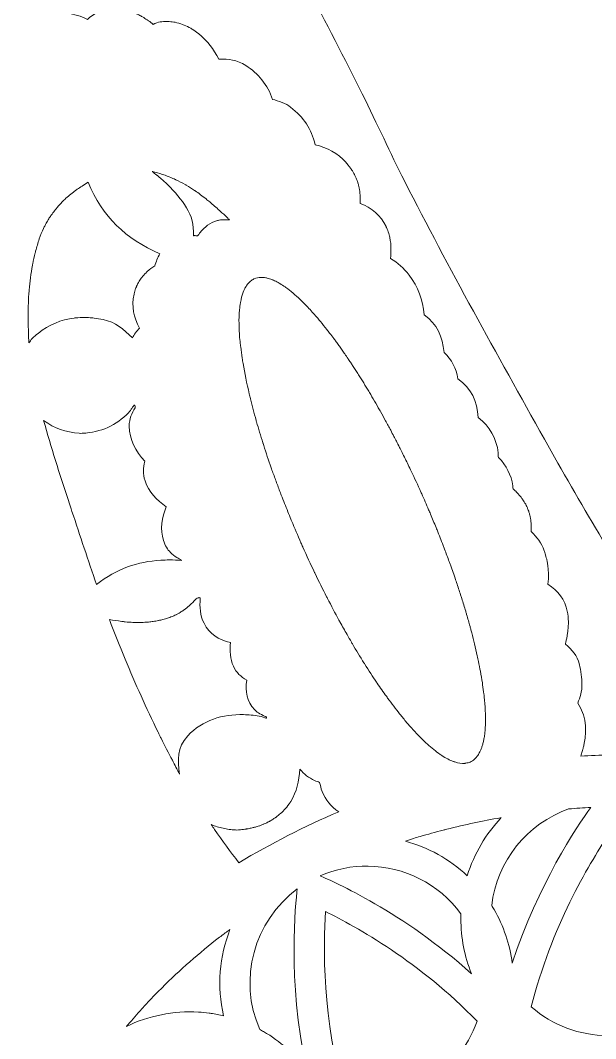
# Model space of a CAD drawing. Header units: millimetres. Extents: x -416 to 1516, y -417 to 43.
# Drawn here: x 614.57 to 636.9, y -233.53 to -194 of the extents above; entities that cross this region are included whole.
import ezdxf

# ---------------------------------------------------------------- set-up
doc = ezdxf.new("R2010")
doc.units = ezdxf.units.MM
doc.header["$MEASUREMENT"] = 0
doc.layers.add('Layer 3', color=7, linetype='Continuous')

msp = doc.modelspace()

# ---------------------------------------------------------------- linework, layer by layer
at = {"layer": 'Layer 3', "lineweight": 0}
for points, knots in [([(621.138, -185.537), (621.185, -185.598), (621.233, -185.658), (621.28, -185.72), (621.606, -186.143), (621.923, -186.572), (622.233, -187.007), (622.287, -187.083), (622.34, -187.161), (622.394, -187.237), (622.541, -187.448), (622.686, -187.659), (622.829, -187.872), (622.99, -188.113), (623.15, -188.354), (623.305, -188.599), (623.306, -188.601), (623.308, -188.604), (623.31, -188.607), (623.31, -188.607), (623.311, -188.608), (623.311, -188.609), (624.975, -191.246), (626.465, -194.104), (627.836, -196.844), (628.446, -198.063), (628.902, -199.102), (629.488, -200.251), (631.216, -203.641), (633.055, -206.942), (634.908, -210.256), (636.29, -212.727), (637.748, -215.146), (639.212, -217.567), (640.282, -219.336), (641.353, -221.103), (642.396, -222.888), (640.746, -222.629), (639.109, -222.509), (637.437, -222.518), (637.437, -222.518), (637.436, -222.518), (637.436, -222.518), (637.436, -222.518), (637.436, -222.518), (637.436, -222.518), (637.436, -222.518), (637.436, -222.518), (637.436, -222.518), (637.067, -222.52), (636.689, -222.542), (636.319, -222.557), (636.329, -222.528), (636.336, -222.497), (636.346, -222.467), (636.365, -222.41), (636.384, -222.352), (636.4, -222.293), (636.412, -222.25), (636.422, -222.207), (636.432, -222.163), (636.444, -222.11), (636.454, -222.058), (636.464, -222.004), (636.471, -221.961), (636.479, -221.919), (636.484, -221.876), (636.493, -221.807), (636.498, -221.739), (636.501, -221.67), (636.508, -221.538), (636.508, -221.406), (636.492, -221.275), (636.456, -220.967), (636.354, -220.755), (636.203, -220.501), (636.293, -220.275), (636.373, -220.032), (636.365, -219.785), (636.357, -219.539), (636.324, -219.226), (636.269, -219.01), (636.176, -218.638), (635.985, -218.445), (635.721, -218.207), (635.732, -218.166), (635.739, -218.127), (635.748, -218.087), (635.759, -218.04), (635.77, -217.993), (635.779, -217.948), (635.788, -217.903), (635.795, -217.859), (635.802, -217.815), (635.81, -217.764), (635.817, -217.713), (635.823, -217.662), (635.827, -217.621), (635.832, -217.579), (635.834, -217.537), (635.838, -217.47), (635.839, -217.402), (635.837, -217.333), (635.834, -217.204), (635.823, -217.074), (635.796, -216.936), (635.706, -216.483), (635.433, -216.139), (635.047, -215.879), (635.062, -215.741), (635.066, -215.606), (635.063, -215.471), (635.062, -215.403), (635.059, -215.335), (635.053, -215.268), (635.049, -215.226), (635.043, -215.185), (635.038, -215.143), (635.03, -215.087), (635.02, -215.032), (635.009, -214.976), (635.001, -214.935), (634.992, -214.895), (634.982, -214.855), (634.965, -214.785), (634.943, -214.716), (634.919, -214.648), (634.912, -214.627), (634.908, -214.605), (634.9, -214.584), (634.786, -214.279), (634.624, -214.061), (634.397, -213.84), (634.405, -213.696), (634.398, -213.562), (634.383, -213.433), (634.381, -213.415), (634.38, -213.395), (634.377, -213.377), (634.371, -213.334), (634.361, -213.293), (634.352, -213.251), (634.346, -213.223), (634.341, -213.195), (634.334, -213.168), (634.324, -213.13), (634.311, -213.092), (634.298, -213.054), (634.289, -213.026), (634.28, -212.998), (634.269, -212.971), (634.254, -212.935), (634.239, -212.899), (634.222, -212.864), (634.209, -212.837), (634.195, -212.81), (634.181, -212.783), (634.163, -212.749), (634.143, -212.715), (634.123, -212.682), (634.106, -212.656), (634.089, -212.63), (634.071, -212.605), (634.048, -212.572), (634.026, -212.539), (634.001, -212.507), (633.982, -212.483), (633.96, -212.459), (633.94, -212.435), (633.913, -212.402), (633.886, -212.37), (633.856, -212.338), (633.837, -212.318), (633.816, -212.299), (633.796, -212.279), (633.763, -212.246), (633.732, -212.213), (633.696, -212.181), (633.666, -212.153), (633.689, -212.108), (633.683, -212.065), (633.62, -211.63), (633.426, -211.281), (633.131, -210.966), (633.115, -210.948), (633.112, -210.927), (633.113, -210.904), (633.113, -210.894), (633.113, -210.884), (633.114, -210.873), (633.118, -210.845), (633.124, -210.817), (633.12, -210.79), (633.037, -210.201), (632.801, -209.791), (632.341, -209.41), (632.288, -208.768), (632.083, -208.288), (631.549, -207.91), (631.476, -207.494), (631.325, -207.177), (631.013, -206.888), (630.955, -206.269), (630.758, -205.789), (630.237, -205.427), (630.204, -204.844), (630.004, -204.349), (629.657, -203.886), (629.451, -203.613), (629.214, -203.418), (628.936, -203.234), (628.948, -203.098), (628.952, -202.971), (628.951, -202.845), (628.951, -202.78), (628.949, -202.715), (628.943, -202.651), (628.94, -202.615), (628.934, -202.578), (628.928, -202.542), (628.92, -202.486), (628.909, -202.43), (628.895, -202.374), (628.887, -202.338), (628.878, -202.302), (628.867, -202.266), (628.844, -202.192), (628.815, -202.117), (628.781, -202.04), (628.774, -202.025), (628.771, -202.011), (628.764, -201.995), (628.56, -201.573), (628.206, -201.266), (627.757, -201.108), (627.765, -200.961), (627.762, -200.823), (627.749, -200.691), (627.749, -200.689), (627.749, -200.687), (627.749, -200.684), (627.744, -200.639), (627.737, -200.595), (627.729, -200.552), (627.726, -200.531), (627.723, -200.509), (627.719, -200.489), (627.711, -200.449), (627.701, -200.41), (627.69, -200.371), (627.684, -200.348), (627.678, -200.324), (627.671, -200.301), (627.659, -200.264), (627.646, -200.227), (627.632, -200.191), (627.623, -200.167), (627.614, -200.143), (627.604, -200.12), (627.588, -200.085), (627.572, -200.049), (627.555, -200.014), (627.543, -199.991), (627.53, -199.968), (627.517, -199.945), (627.497, -199.91), (627.478, -199.875), (627.456, -199.84), (627.442, -199.819), (627.427, -199.798), (627.412, -199.776), (627.387, -199.74), (627.363, -199.704), (627.336, -199.668), (627.326, -199.656), (627.315, -199.644), (627.305, -199.631), (627.272, -199.59), (627.239, -199.548), (627.201, -199.506), (626.899, -199.167), (626.469, -198.927), (626.016, -198.826), (625.856, -198.198), (625.577, -197.776), (625.056, -197.361), (624.89, -197.228), (624.584, -197.116), (624.357, -197.065), (624.172, -196.51), (623.798, -196.043), (623.322, -195.752), (622.951, -195.525), (622.675, -195.498), (622.278, -195.498), (622.04, -195.104), (621.869, -194.821), (621.482, -194.505), (621.478, -194.501), (621.472, -194.498), (621.468, -194.495), (621.467, -194.494), (621.466, -194.494), (621.465, -194.493), (621.395, -194.437), (621.319, -194.385), (621.239, -194.336), (621.239, -194.336), (621.238, -194.336), (621.238, -194.335), (621.221, -194.325), (621.205, -194.314), (621.187, -194.304), (621.187, -194.304), (621.187, -194.304), (621.187, -194.304), (621.103, -194.256), (621.016, -194.215), (620.925, -194.178), (620.925, -194.178), (620.925, -194.178), (620.925, -194.178), (620.905, -194.17), (620.885, -194.162), (620.865, -194.155), (620.865, -194.154), (620.864, -194.154), (620.864, -194.154), (620.77, -194.12), (620.674, -194.092), (620.576, -194.072), (620.576, -194.072), (620.576, -194.072), (620.576, -194.072), (620.56, -194.069), (620.544, -194.067), (620.527, -194.064), (620.527, -194.064), (620.527, -194.064), (620.527, -194.064), (620.448, -194.051), (620.369, -194.043), (620.288, -194.04), (620.277, -194.04), (620.266, -194.039), (620.254, -194.039), (620.171, -194.038), (620.087, -194.042), (620.003, -194.055), (619.916, -194.069), (619.814, -194.115), (619.732, -194.153), (619.67, -194.103), (619.607, -194.057), (619.543, -194.011), (619.54, -194.009), (619.536, -194.007), (619.533, -194.004), (619.476, -193.964), (619.418, -193.926), (619.36, -193.89), (619.345, -193.881), (619.33, -193.873), (619.315, -193.864), (619.267, -193.836), (619.219, -193.809), (619.17, -193.783), (619.15, -193.773), (619.13, -193.764), (619.11, -193.754), (619.065, -193.732), (619.019, -193.711), (618.973, -193.692), (618.951, -193.683), (618.928, -193.674), (618.906, -193.666), (618.86, -193.648), (618.814, -193.633), (618.767, -193.619), (618.744, -193.612), (618.722, -193.605), (618.699, -193.598), (618.649, -193.585), (618.599, -193.575), (618.548, -193.565), (618.528, -193.561), (618.508, -193.556), (618.488, -193.553), (618.416, -193.542), (618.345, -193.535), (618.271, -193.532), (618.271, -193.532), (618.271, -193.532), (618.271, -193.532), (618.194, -193.529), (618.116, -193.53), (618.037, -193.537), (617.657, -193.57), (617.447, -193.737), (617.172, -193.956), (616.92, -193.832), (616.668, -193.766), (616.384, -193.704), (615.962, -193.025), (615.379, -191.978), (614.978, -191.363), (610.965, -185.196), (606.658, -179.919), (600.592, -175.772), (600.608, -175.493), (600.619, -175.215), (600.628, -174.938), (600.628, -174.933), (600.628, -174.928), (600.628, -174.923), (600.628, -174.921), (600.628, -174.918), (600.628, -174.916), (600.629, -174.878), (600.629, -174.841), (600.63, -174.803), (600.63, -174.799), (600.631, -174.795), (600.631, -174.791), (600.631, -174.785), (600.631, -174.779), (600.631, -174.772), (600.636, -174.544), (600.637, -174.316), (600.635, -174.087), (600.635, -174.081), (600.635, -174.074), (600.635, -174.067), (600.635, -174.063), (600.635, -174.06), (600.635, -174.057), (600.635, -174.029), (600.636, -174.002), (600.636, -173.975), (600.635, -173.96), (600.634, -173.945), (600.634, -173.93), (600.634, -173.927), (600.634, -173.925), (600.634, -173.922), (600.634, -173.919), (600.634, -173.915), (600.634, -173.912), (600.629, -173.634), (600.62, -173.355), (600.604, -173.077), (600.586, -172.778), (600.56, -172.478), (600.527, -172.178), (600.964, -172.304), (601.395, -172.436), (601.823, -172.571), (601.928, -172.604), (602.033, -172.638), (602.138, -172.672), (602.56, -172.808), (602.979, -172.947), (603.393, -173.094), (603.401, -173.096), (603.409, -173.099), (603.417, -173.102), (603.434, -173.108), (603.451, -173.115), (603.468, -173.121), (604.004, -173.311), (604.53, -173.513), (605.052, -173.722), (605.344, -173.839), (605.634, -173.959), (605.922, -174.082), (606.351, -174.266), (606.777, -174.454), (607.197, -174.653), (607.234, -174.67), (607.271, -174.689), (607.308, -174.707), (607.526, -174.81), (607.744, -174.914), (607.959, -175.022), (608.095, -175.09), (608.23, -175.162), (608.365, -175.232), (608.537, -175.32), (608.71, -175.409), (608.88, -175.501), (609.02, -175.576), (609.158, -175.654), (609.297, -175.731), (609.451, -175.816), (609.605, -175.902), (609.758, -175.99), (609.791, -176.009), (609.824, -176.029), (609.858, -176.048), (609.975, -176.117), (610.092, -176.186), (610.209, -176.255), (610.361, -176.346), (610.513, -176.438), (610.664, -176.531), (610.673, -176.537), (610.683, -176.543), (610.692, -176.549), (610.829, -176.633), (610.966, -176.719), (611.102, -176.806), (611.257, -176.905), (611.411, -177.006), (611.565, -177.108), (611.692, -177.192), (611.819, -177.276), (611.945, -177.362), (611.978, -177.385), (612.011, -177.408), (612.044, -177.43), (612.177, -177.523), (612.311, -177.616), (612.444, -177.71), (612.538, -177.777), (612.632, -177.844), (612.725, -177.911), (612.792, -177.959), (612.859, -178.007), (612.925, -178.056), (613.057, -178.153), (613.188, -178.252), (613.32, -178.352), (613.389, -178.404), (613.458, -178.457), (613.527, -178.509), (613.601, -178.566), (613.675, -178.621), (613.749, -178.679), (613.929, -178.82), (614.108, -178.964), (614.287, -179.11), (614.355, -179.166), (614.424, -179.22), (614.493, -179.276), (614.507, -179.288), (614.522, -179.299), (614.536, -179.311), (614.601, -179.365), (614.657, -179.374), (614.706, -179.436), (614.707, -179.438), (614.708, -179.439), (614.709, -179.441), (614.808, -179.566), (614.908, -179.687), (615.008, -179.805), (615.008, -179.805), (615.008, -179.806), (615.009, -179.806), (615.042, -179.845), (615.075, -179.882), (615.108, -179.92), (615.108, -179.92), (615.109, -179.921), (615.109, -179.921), (615.18, -180.002), (615.252, -180.081), (615.324, -180.159), (615.324, -180.159), (615.325, -180.159), (615.325, -180.159), (615.363, -180.2), (615.401, -180.241), (615.44, -180.28), (615.44, -180.28), (615.44, -180.28), (615.44, -180.28), (615.521, -180.363), (615.604, -180.443), (615.687, -180.521), (615.687, -180.521), (615.688, -180.521), (615.688, -180.521), (615.721, -180.552), (615.755, -180.584), (615.789, -180.614), (615.789, -180.614), (615.789, -180.614), (615.789, -180.615), (615.887, -180.702), (615.988, -180.785), (616.091, -180.865), (616.091, -180.865), (616.091, -180.865), (616.091, -180.865), (616.139, -180.902), (616.188, -180.936), (616.236, -180.971), (616.236, -180.971), (616.236, -180.972), (616.237, -180.972), (616.308, -181.023), (616.38, -181.073), (616.454, -181.12), (616.454, -181.12), (616.454, -181.12), (616.454, -181.12), (616.507, -181.155), (616.562, -181.19), (616.617, -181.223), (616.617, -181.223), (616.617, -181.223), (616.617, -181.223), (616.699, -181.272), (616.785, -181.317), (616.871, -181.362), (616.871, -181.362), (616.871, -181.362), (616.871, -181.362), (617.101, -181.48), (617.346, -181.583), (617.607, -181.668), (617.626, -181.688), (617.644, -181.709), (617.663, -181.729), (617.663, -181.729), (617.663, -181.729), (617.663, -181.729), (617.663, -181.729), (617.663, -181.729), (617.663, -181.729), (617.675, -181.718), (617.686, -181.706), (617.697, -181.695), (617.792, -181.725), (617.884, -181.757), (617.985, -181.782), (617.985, -181.782), (617.985, -181.782), (617.985, -181.782), (618.303, -182.14), (618.618, -182.5), (618.931, -182.861), (619.69, -183.736), (620.429, -184.625), (621.138, -185.537)], [0, 0, 0, 0, 1, 1, 1, 2, 2, 2, 3, 3, 3, 4, 4, 4, 5, 5, 5, 6, 6, 6, 7, 7, 7, 8, 8, 8, 9, 9, 9, 10, 10, 10, 11, 11, 11, 12, 12, 12, 13, 13, 13, 14, 14, 14, 15, 15, 15, 16, 16, 16, 17, 17, 17, 18, 18, 18, 19, 19, 19, 20, 20, 20, 21, 21, 21, 22, 22, 22, 23, 23, 23, 24, 24, 24, 25, 25, 25, 26, 26, 26, 27, 27, 27, 28, 28, 28, 29, 29, 29, 30, 30, 30, 31, 31, 31, 32, 32, 32, 33, 33, 33, 34, 34, 34, 35, 35, 35, 36, 36, 36, 37, 37, 37, 38, 38, 38, 39, 39, 39, 40, 40, 40, 41, 41, 41, 42, 42, 42, 43, 43, 43, 44, 44, 44, 45, 45, 45, 46, 46, 46, 47, 47, 47, 48, 48, 48, 49, 49, 49, 50, 50, 50, 51, 51, 51, 52, 52, 52, 53, 53, 53, 54, 54, 54, 55, 55, 55, 56, 56, 56, 57, 57, 57, 58, 58, 58, 59, 59, 59, 60, 60, 60, 61, 61, 61, 62, 62, 62, 63, 63, 63, 64, 64, 64, 65, 65, 65, 66, 66, 66, 67, 67, 67, 68, 68, 68, 69, 69, 69, 70, 70, 70, 71, 71, 71, 72, 72, 72, 73, 73, 73, 74, 74, 74, 75, 75, 75, 76, 76, 76, 77, 77, 77, 78, 78, 78, 79, 79, 79, 80, 80, 80, 81, 81, 81, 82, 82, 82, 83, 83, 83, 84, 84, 84, 85, 85, 85, 86, 86, 86, 87, 87, 87, 88, 88, 88, 89, 89, 89, 90, 90, 90, 91, 91, 91, 92, 92, 92, 93, 93, 93, 94, 94, 94, 95, 95, 95, 96, 96, 96, 97, 97, 97, 98, 98, 98, 99, 99, 99, 100, 100, 100, 101, 101, 101, 102, 102, 102, 103, 103, 103, 104, 104, 104, 105, 105, 105, 106, 106, 106, 107, 107, 107, 108, 108, 108, 109, 109, 109, 110, 110, 110, 111, 111, 111, 112, 112, 112, 113, 113, 113, 114, 114, 114, 115, 115, 115, 116, 116, 116, 117, 117, 117, 118, 118, 118, 119, 119, 119, 120, 120, 120, 121, 121, 121, 122, 122, 122, 123, 123, 123, 124, 124, 124, 125, 125, 125, 126, 126, 126, 127, 127, 127, 128, 128, 128, 129, 129, 129, 130, 130, 130, 131, 131, 131, 132, 132, 132, 133, 133, 133, 134, 134, 134, 135, 135, 135, 136, 136, 136, 137, 137, 137, 138, 138, 138, 139, 139, 139, 140, 140, 140, 141, 141, 141, 142, 142, 142, 143, 143, 143, 144, 144, 144, 145, 145, 145, 146, 146, 146, 147, 147, 147, 148, 148, 148, 149, 149, 149, 150, 150, 150, 151, 151, 151, 152, 152, 152, 153, 153, 153, 154, 154, 154, 155, 155, 155, 156, 156, 156, 157, 157, 157, 158, 158, 158, 159, 159, 159, 160, 160, 160, 161, 161, 161, 162, 162, 162, 163, 163, 163, 164, 164, 164, 165, 165, 165, 166, 166, 166, 167, 167, 167, 168, 168, 168, 169, 169, 169, 170, 170, 170, 171, 171, 171, 172, 172, 172, 173, 173, 173, 174, 174, 174, 175, 175, 175, 176, 176, 176, 177, 177, 177, 178, 178, 178, 179, 179, 179, 180, 180, 180, 181, 181, 181, 182, 182, 182, 183, 183, 183, 184, 184, 184, 185, 185, 185, 186, 186, 186, 187, 187, 187, 188, 188, 188, 189, 189, 189, 190, 190, 190, 191, 191, 191, 192, 192, 192, 193, 193, 193, 194, 194, 194, 195, 195, 195, 196, 196, 196, 197, 197, 197, 198, 198, 198, 199, 199, 199, 200, 200, 200, 201, 201, 201, 202, 202, 202, 203, 203, 203, 204, 204, 204, 205, 205, 205, 206, 206, 206, 207, 207, 207, 208, 208, 208, 209, 209, 209, 210, 210, 210, 211, 211, 211, 212, 212, 212, 213, 213, 213, 214, 214, 214, 215, 215, 215, 215]), ([(622.539, -201.737), (622.539, -201.737), (622.538, -201.737), (622.538, -201.737), (622.497, -201.736), (622.458, -201.736), (622.42, -201.738), (622.408, -201.738), (622.395, -201.74), (622.384, -201.741), (622.354, -201.743), (622.324, -201.747), (622.292, -201.753), (622.279, -201.755), (622.266, -201.757), (622.252, -201.76), (622.208, -201.77), (622.162, -201.782), (622.108, -201.801), (622.107, -201.801), (622.106, -201.801), (622.105, -201.802), (621.984, -201.844), (621.862, -201.923), (621.751, -202.021), (621.64, -202.119), (621.54, -202.234), (621.465, -202.348), (621.46, -202.355), (621.45, -202.358), (621.438, -202.36), (621.42, -202.361), (621.398, -202.358), (621.377, -202.354), (621.376, -202.354), (621.376, -202.354), (621.375, -202.354), (621.36, -202.351), (621.348, -202.349), (621.339, -202.349), (621.339, -202.349), (621.338, -202.348), (621.338, -202.348), (621.336, -202.348), (621.333, -202.347), (621.332, -202.347), (621.332, -202.347), (621.331, -202.348), (621.331, -202.348), (621.331, -202.348), (621.331, -202.348), (621.331, -202.348), (621.331, -202.348), (621.331, -202.347), (621.331, -202.347), (621.331, -202.347), (621.331, -202.347), (621.331, -202.347), (621.331, -202.347), (621.331, -202.347), (621.331, -202.347), (621.322, -202.348), (621.311, -202.354), (621.302, -202.356), (621.293, -202.358), (621.286, -202.358), (621.287, -202.347), (621.347, -201.527), (620.849, -200.949), (620.28, -200.368), (620.265, -200.353), (620.242, -200.332), (620.224, -200.315), (620.217, -200.308), (620.21, -200.302), (620.203, -200.295), (620.198, -200.291), (620.194, -200.287), (620.189, -200.282), (620.174, -200.268), (620.162, -200.256), (620.145, -200.241), (620.145, -200.24), (620.144, -200.24), (620.143, -200.239), (620.142, -200.238), (620.142, -200.238), (620.141, -200.237), (620.137, -200.233), (620.135, -200.231), (620.131, -200.228), (620.131, -200.228), (620.131, -200.228), (620.131, -200.228), (620.131, -200.228), (620.131, -200.228), (620.131, -200.227), (620.123, -200.22), (620.112, -200.212), (620.104, -200.204), (620.1, -200.201), (620.097, -200.198), (620.093, -200.195), (620.091, -200.193), (620.088, -200.191), (620.086, -200.189), (620.033, -200.142), (619.979, -200.097), (619.923, -200.05), (619.921, -200.049), (619.92, -200.048), (619.918, -200.046), (619.916, -200.044), (619.914, -200.042), (619.911, -200.04), (619.904, -200.035), (619.898, -200.029), (619.891, -200.023), (619.891, -200.023), (619.89, -200.023), (619.89, -200.022), (619.89, -200.022), (619.89, -200.022), (619.889, -200.022), (619.883, -200.017), (619.877, -200.013), (619.871, -200.008), (619.869, -200.006), (619.867, -200.005), (619.865, -200.003), (619.864, -200.002), (619.863, -200.001), (619.862, -200), (619.834, -199.978), (619.809, -199.958), (619.783, -199.938), (619.781, -199.936), (619.779, -199.934), (619.777, -199.933), (619.774, -199.931), (619.77, -199.928), (619.767, -199.926), (619.759, -199.919), (619.749, -199.911), (619.741, -199.905), (619.741, -199.905), (619.74, -199.904), (619.74, -199.904), (619.73, -199.896), (619.719, -199.888), (619.708, -199.88), (619.7, -199.873), (619.69, -199.865), (619.681, -199.859), (619.823, -199.892), (619.958, -199.932), (620.09, -199.975), (620.124, -199.987), (620.157, -199.999), (620.191, -200.011), (620.293, -200.047), (620.393, -200.087), (620.491, -200.129), (620.521, -200.142), (620.551, -200.155), (620.58, -200.168), (620.591, -200.173), (620.6, -200.179), (620.61, -200.184), (620.732, -200.241), (620.851, -200.301), (620.966, -200.367), (620.982, -200.376), (620.996, -200.386), (621.012, -200.395), (621.12, -200.459), (621.227, -200.524), (621.33, -200.595), (621.337, -200.599), (621.343, -200.603), (621.349, -200.608), (621.495, -200.708), (621.637, -200.815), (621.777, -200.927), (621.826, -200.966), (621.874, -201.006), (621.923, -201.046), (622.049, -201.152), (622.175, -201.261), (622.299, -201.375), (622.31, -201.385), (622.321, -201.394), (622.331, -201.404), (622.418, -201.483), (622.505, -201.566), (622.592, -201.649), (622.625, -201.68), (622.658, -201.71), (622.691, -201.742), (622.635, -201.741), (622.585, -201.738), (622.539, -201.737)], [0, 0, 0, 0, 1, 1, 1, 2, 2, 2, 3, 3, 3, 4, 4, 4, 5, 5, 5, 6, 6, 6, 7, 7, 7, 8, 8, 8, 9, 9, 9, 10, 10, 10, 11, 11, 11, 12, 12, 12, 13, 13, 13, 14, 14, 14, 15, 15, 15, 16, 16, 16, 17, 17, 17, 18, 18, 18, 19, 19, 19, 20, 20, 20, 21, 21, 21, 22, 22, 22, 23, 23, 23, 24, 24, 24, 25, 25, 25, 26, 26, 26, 27, 27, 27, 28, 28, 28, 29, 29, 29, 30, 30, 30, 31, 31, 31, 32, 32, 32, 33, 33, 33, 34, 34, 34, 35, 35, 35, 36, 36, 36, 37, 37, 37, 38, 38, 38, 39, 39, 39, 40, 40, 40, 41, 41, 41, 42, 42, 42, 43, 43, 43, 44, 44, 44, 45, 45, 45, 46, 46, 46, 47, 47, 47, 48, 48, 48, 49, 49, 49, 50, 50, 50, 51, 51, 51, 52, 52, 52, 53, 53, 53, 54, 54, 54, 55, 55, 55, 56, 56, 56, 57, 57, 57, 58, 58, 58, 59, 59, 59, 60, 60, 60, 61, 61, 61, 62, 62, 62, 63, 63, 63, 64, 64, 64, 65, 65, 65, 66, 66, 66, 67, 67, 67, 67]), ([(619.985, -203.059), (619.897, -203.209), (619.838, -203.363), (619.791, -203.531), (619.684, -203.593), (619.586, -203.663), (619.498, -203.739), (619.48, -203.755), (619.466, -203.775), (619.449, -203.792), (619.388, -203.851), (619.329, -203.911), (619.28, -203.977), (619.265, -203.998), (619.251, -204.018), (619.236, -204.039), (619.199, -204.094), (619.166, -204.152), (619.136, -204.212), (619.132, -204.218), (619.127, -204.223), (619.124, -204.23), (619.123, -204.232), (619.123, -204.233), (619.122, -204.235), (619.122, -204.236), (619.121, -204.236), (619.121, -204.236), (619.108, -204.264), (619.093, -204.291), (619.081, -204.319), (619.078, -204.327), (619.076, -204.337), (619.073, -204.345), (619.064, -204.366), (619.054, -204.386), (619.046, -204.409), (619.023, -204.472), (619.003, -204.538), (618.988, -204.607), (618.987, -204.611), (618.985, -204.615), (618.984, -204.62), (618.983, -204.622), (618.982, -204.624), (618.982, -204.626), (618.876, -205.112), (618.972, -205.516), (619.191, -205.946), (619.083, -206.06), (618.99, -206.188), (618.918, -206.325), (618.583, -205.984), (618.271, -205.715), (617.78, -205.61), (617.664, -205.585), (617.549, -205.568), (617.435, -205.555), (617.435, -205.555), (617.435, -205.555), (617.434, -205.555), (617.402, -205.551), (617.37, -205.548), (617.338, -205.545), (617.338, -205.545), (617.338, -205.545), (617.338, -205.545), (617.253, -205.538), (617.17, -205.533), (617.087, -205.532), (617.086, -205.532), (617.086, -205.532), (617.086, -205.532), (616.957, -205.53), (616.83, -205.535), (616.704, -205.549), (616.691, -205.55), (616.677, -205.55), (616.664, -205.551), (616.157, -205.613), (615.683, -205.81), (615.261, -206.147), (615.183, -206.209), (615.106, -206.273), (615.032, -206.345), (615.031, -206.346), (615.029, -206.347), (615.028, -206.348), (615.028, -206.348), (615.028, -206.348), (615.028, -206.348), (614.969, -206.406), (614.952, -206.456), (614.901, -206.516), (614.9, -206.484), (614.899, -206.452), (614.897, -206.419), (614.885, -206.137), (614.877, -205.858), (614.875, -205.583), (614.874, -205.383), (614.875, -205.185), (614.882, -204.988), (614.882, -204.982), (614.883, -204.975), (614.883, -204.969), (614.889, -204.813), (614.898, -204.657), (614.91, -204.501), (614.911, -204.49), (614.912, -204.479), (614.913, -204.467), (614.939, -204.146), (614.98, -203.826), (615.041, -203.505), (615.045, -203.485), (615.049, -203.465), (615.053, -203.445), (615.081, -203.305), (615.113, -203.164), (615.148, -203.023), (615.154, -203.001), (615.159, -202.979), (615.165, -202.957), (615.207, -202.797), (615.253, -202.637), (615.306, -202.476), (615.353, -202.335), (615.409, -202.202), (615.47, -202.073), (615.489, -202.032), (615.511, -201.994), (615.531, -201.954), (615.545, -201.927), (615.562, -201.901), (615.577, -201.874), (615.609, -201.815), (615.641, -201.755), (615.676, -201.698), (615.702, -201.657), (615.729, -201.617), (615.756, -201.577), (615.77, -201.556), (615.787, -201.537), (615.801, -201.516), (615.843, -201.458), (615.886, -201.399), (615.931, -201.343), (615.958, -201.311), (615.983, -201.277), (616.011, -201.245), (616.101, -201.141), (616.196, -201.04), (616.297, -200.945), (616.416, -200.834), (616.545, -200.73), (616.678, -200.629), (616.711, -200.604), (616.744, -200.58), (616.778, -200.555), (616.84, -200.511), (616.906, -200.471), (616.97, -200.429), (617.046, -200.379), (617.118, -200.325), (617.198, -200.278), (617.755, -201.631), (618.658, -202.47), (619.985, -203.059)], [0, 0, 0, 0, 1, 1, 1, 2, 2, 2, 3, 3, 3, 4, 4, 4, 5, 5, 5, 6, 6, 6, 7, 7, 7, 8, 8, 8, 9, 9, 9, 10, 10, 10, 11, 11, 11, 12, 12, 12, 13, 13, 13, 14, 14, 14, 15, 15, 15, 16, 16, 16, 17, 17, 17, 18, 18, 18, 19, 19, 19, 20, 20, 20, 21, 21, 21, 22, 22, 22, 23, 23, 23, 24, 24, 24, 25, 25, 25, 26, 26, 26, 27, 27, 27, 28, 28, 28, 29, 29, 29, 30, 30, 30, 31, 31, 31, 32, 32, 32, 33, 33, 33, 34, 34, 34, 35, 35, 35, 36, 36, 36, 37, 37, 37, 38, 38, 38, 39, 39, 39, 40, 40, 40, 41, 41, 41, 42, 42, 42, 43, 43, 43, 44, 44, 44, 45, 45, 45, 46, 46, 46, 47, 47, 47, 48, 48, 48, 49, 49, 49, 50, 50, 50, 51, 51, 51, 52, 52, 52, 53, 53, 53, 54, 54, 54, 55, 55, 55, 56, 56, 56, 56]), ([(632.617, -221.375), (632.615, -221.417), (632.613, -221.458), (632.61, -221.498), (632.606, -221.554), (632.602, -221.611), (632.596, -221.663), (632.594, -221.68), (632.592, -221.695), (632.59, -221.711), (632.582, -221.773), (632.573, -221.833), (632.563, -221.89), (632.559, -221.914), (632.553, -221.936), (632.548, -221.959), (632.538, -222.006), (632.528, -222.052), (632.516, -222.095), (632.51, -222.119), (632.502, -222.142), (632.495, -222.165), (632.483, -222.204), (632.47, -222.242), (632.456, -222.278), (632.447, -222.3), (632.438, -222.321), (632.429, -222.342), (632.414, -222.375), (632.398, -222.407), (632.381, -222.437), (632.371, -222.456), (632.361, -222.475), (632.35, -222.493), (632.331, -222.521), (632.312, -222.547), (632.292, -222.573), (632.28, -222.588), (632.269, -222.603), (632.256, -222.617), (632.234, -222.643), (632.209, -222.665), (632.184, -222.686), (632.172, -222.695), (632.162, -222.707), (632.15, -222.716), (632.112, -222.744), (632.072, -222.768), (632.029, -222.787), (631.976, -222.811), (631.919, -222.824), (631.86, -222.833), (631.846, -222.836), (631.831, -222.837), (631.816, -222.839), (631.697, -222.849), (631.567, -222.831), (631.427, -222.786), (631.41, -222.78), (631.392, -222.774), (631.375, -222.768), (631.374, -222.768), (631.374, -222.767), (631.373, -222.767), (631.232, -222.715), (631.082, -222.637), (630.924, -222.533), (630.923, -222.532), (630.923, -222.532), (630.923, -222.532), (630.903, -222.519), (630.883, -222.506), (630.863, -222.492), (630.862, -222.491), (630.861, -222.49), (630.86, -222.49), (630.7, -222.379), (630.533, -222.244), (630.359, -222.086), (630.337, -222.066), (630.315, -222.045), (630.293, -222.025), (630.25, -221.985), (630.206, -221.939), (630.162, -221.897), (630.117, -221.852), (630.072, -221.811), (630.026, -221.763), (630.021, -221.758), (630.016, -221.753), (630.012, -221.748), (629.924, -221.657), (629.834, -221.559), (629.744, -221.458), (629.728, -221.44), (629.713, -221.423), (629.698, -221.405), (629.608, -221.304), (629.518, -221.198), (629.427, -221.088), (629.426, -221.087), (629.425, -221.086), (629.425, -221.085), (629.407, -221.063), (629.389, -221.041), (629.371, -221.019), (629.363, -221.009), (629.355, -220.999), (629.346, -220.989), (629.346, -220.989), (629.346, -220.988), (629.345, -220.988), (629.195, -220.801), (629.042, -220.602), (628.887, -220.392), (628.882, -220.386), (628.878, -220.38), (628.873, -220.373), (628.841, -220.33), (628.809, -220.28), (628.776, -220.236), (628.657, -220.071), (628.538, -219.904), (628.417, -219.726), (628.409, -219.714), (628.401, -219.702), (628.393, -219.691), (628.243, -219.468), (628.091, -219.236), (627.94, -218.995), (627.929, -218.977), (627.918, -218.96), (627.907, -218.943), (627.758, -218.704), (627.608, -218.457), (627.458, -218.201), (627.445, -218.18), (627.432, -218.159), (627.42, -218.137), (627.363, -218.04), (627.307, -217.937), (627.251, -217.838), (627.159, -217.677), (627.067, -217.518), (626.975, -217.351), (626.962, -217.327), (626.948, -217.303), (626.935, -217.278), (626.786, -217.006), (626.638, -216.726), (626.491, -216.439), (626.48, -216.417), (626.468, -216.395), (626.457, -216.373), (626.307, -216.079), (626.158, -215.779), (626.011, -215.472), (626.003, -215.456), (625.995, -215.441), (625.988, -215.425), (625.835, -215.105), (625.683, -214.778), (625.535, -214.445), (625.534, -214.443), (625.533, -214.441), (625.532, -214.44), (625.531, -214.438), (625.531, -214.437), (625.53, -214.435), (625.506, -214.382), (625.485, -214.33), (625.462, -214.277), (625.336, -213.993), (625.213, -213.709), (625.097, -213.429), (625.087, -213.407), (625.079, -213.385), (625.07, -213.363), (625.029, -213.265), (624.993, -213.169), (624.953, -213.071), (624.866, -212.857), (624.778, -212.641), (624.697, -212.43), (624.686, -212.401), (624.675, -212.372), (624.664, -212.342), (624.605, -212.188), (624.552, -212.038), (624.496, -211.887), (624.443, -211.742), (624.387, -211.596), (624.337, -211.454), (624.326, -211.423), (624.315, -211.392), (624.305, -211.362), (624.202, -211.07), (624.106, -210.782), (624.016, -210.5), (624.007, -210.474), (623.999, -210.448), (623.991, -210.423), (623.989, -210.416), (623.987, -210.409), (623.985, -210.402), (623.896, -210.121), (623.813, -209.846), (623.736, -209.577), (623.731, -209.56), (623.726, -209.543), (623.722, -209.526), (623.64, -209.239), (623.566, -208.958), (623.499, -208.685), (623.498, -208.683), (623.497, -208.68), (623.497, -208.678), (623.481, -208.616), (623.471, -208.559), (623.456, -208.498), (623.358, -208.082), (623.278, -207.689), (623.216, -207.317), (623.205, -207.25), (623.189, -207.177), (623.179, -207.112), (623.179, -207.112), (623.179, -207.111), (623.179, -207.111), (623.156, -206.96), (623.138, -206.816), (623.122, -206.674), (623.117, -206.633), (623.109, -206.588), (623.105, -206.547), (623.105, -206.547), (623.105, -206.547), (623.105, -206.547), (623.082, -206.326), (623.066, -206.115), (623.059, -205.918), (623.057, -205.865), (623.058, -205.816), (623.058, -205.765), (623.057, -205.708), (623.055, -205.65), (623.056, -205.596), (623.057, -205.572), (623.058, -205.549), (623.058, -205.526), (623.061, -205.439), (623.065, -205.355), (623.072, -205.274), (623.073, -205.261), (623.074, -205.247), (623.075, -205.233), (623.084, -205.135), (623.096, -205.042), (623.111, -204.953), (623.118, -204.915), (623.128, -204.881), (623.136, -204.844), (623.146, -204.797), (623.155, -204.748), (623.167, -204.705), (623.198, -204.596), (623.235, -204.497), (623.279, -204.411), (623.279, -204.411), (623.279, -204.41), (623.279, -204.41), (623.284, -204.401), (623.289, -204.393), (623.294, -204.384), (623.3, -204.374), (623.306, -204.365), (623.311, -204.355), (623.324, -204.332), (623.337, -204.309), (623.351, -204.289), (623.354, -204.284), (623.358, -204.28), (623.362, -204.275), (623.394, -204.23), (623.429, -204.191), (623.467, -204.155), (623.48, -204.143), (623.492, -204.132), (623.506, -204.121), (623.547, -204.088), (623.591, -204.058), (623.638, -204.036), (623.642, -204.034), (623.645, -204.032), (623.649, -204.03), (623.728, -203.994), (623.814, -203.976), (623.906, -203.973), (623.906, -203.973), (623.907, -203.973), (623.907, -203.973), (623.907, -203.973), (623.908, -203.973), (623.908, -203.973), (623.968, -203.971), (624.032, -203.979), (624.097, -203.991), (624.115, -203.995), (624.133, -203.998), (624.151, -204.003), (624.213, -204.017), (624.277, -204.037), (624.343, -204.063), (624.359, -204.069), (624.376, -204.077), (624.392, -204.084), (624.451, -204.11), (624.511, -204.14), (624.572, -204.174), (624.574, -204.175), (624.576, -204.176), (624.578, -204.177), (624.601, -204.19), (624.624, -204.203), (624.646, -204.216), (624.711, -204.255), (624.777, -204.297), (624.844, -204.344), (624.855, -204.352), (624.867, -204.361), (624.879, -204.37), (625.057, -204.498), (625.244, -204.656), (625.438, -204.842), (625.455, -204.858), (625.471, -204.874), (625.488, -204.89), (625.534, -204.935), (625.58, -204.981), (625.626, -205.029), (625.647, -205.049), (625.667, -205.069), (625.687, -205.09), (625.798, -205.206), (625.911, -205.332), (626.026, -205.464), (626.044, -205.484), (626.062, -205.504), (626.079, -205.524), (626.121, -205.573), (626.162, -205.622), (626.204, -205.673), (626.208, -205.677), (626.212, -205.682), (626.216, -205.687), (626.299, -205.787), (626.383, -205.891), (626.468, -205.999), (626.484, -206.02), (626.5, -206.039), (626.517, -206.061), (626.554, -206.109), (626.592, -206.16), (626.63, -206.21), (626.657, -206.244), (626.683, -206.278), (626.709, -206.313), (626.719, -206.326), (626.728, -206.339), (626.738, -206.352), (626.767, -206.391), (626.797, -206.432), (626.826, -206.472), (626.86, -206.519), (626.895, -206.566), (626.93, -206.615), (626.938, -206.626), (626.946, -206.637), (626.954, -206.648), (626.99, -206.699), (627.027, -206.752), (627.064, -206.805), (627.097, -206.851), (627.129, -206.897), (627.162, -206.945), (627.204, -207.005), (627.245, -207.067), (627.287, -207.129), (627.319, -207.176), (627.35, -207.222), (627.382, -207.27), (627.41, -207.312), (627.438, -207.355), (627.466, -207.398), (627.533, -207.5), (627.6, -207.603), (627.667, -207.708), (627.677, -207.725), (627.688, -207.742), (627.698, -207.758), (627.829, -207.965), (627.96, -208.178), (628.091, -208.397), (628.1, -208.412), (628.109, -208.427), (628.118, -208.442), (628.25, -208.663), (628.381, -208.889), (628.512, -209.121), (628.524, -209.143), (628.536, -209.165), (628.548, -209.186), (628.613, -209.302), (628.678, -209.42), (628.743, -209.539), (628.778, -209.601), (628.812, -209.664), (628.846, -209.728), (628.879, -209.789), (628.911, -209.85), (628.944, -209.911), (628.985, -209.989), (629.027, -210.067), (629.068, -210.146), (629.101, -210.209), (629.133, -210.272), (629.166, -210.336), (629.206, -210.414), (629.246, -210.492), (629.287, -210.572), (629.321, -210.639), (629.354, -210.707), (629.388, -210.775), (629.427, -210.852), (629.465, -210.929), (629.504, -211.007), (629.584, -211.17), (629.663, -211.335), (629.742, -211.501), (629.868, -211.766), (629.993, -212.036), (630.116, -212.31), (630.126, -212.333), (630.136, -212.355), (630.146, -212.377), (630.239, -212.585), (630.328, -212.791), (630.416, -212.996), (630.44, -213.051), (630.463, -213.106), (630.486, -213.161), (630.56, -213.336), (630.633, -213.511), (630.703, -213.684), (630.716, -213.716), (630.73, -213.748), (630.742, -213.78), (630.824, -213.981), (630.902, -214.181), (630.978, -214.379), (630.997, -214.427), (631.015, -214.475), (631.033, -214.523), (631.095, -214.686), (631.155, -214.848), (631.214, -215.008), (631.23, -215.051), (631.246, -215.095), (631.261, -215.138), (631.332, -215.333), (631.399, -215.525), (631.464, -215.716), (631.476, -215.75), (631.487, -215.784), (631.499, -215.818), (631.553, -215.98), (631.606, -216.14), (631.657, -216.298), (631.671, -216.344), (631.686, -216.39), (631.7, -216.435), (631.753, -216.603), (631.804, -216.769), (631.853, -216.933), (631.866, -216.976), (631.878, -217.019), (631.891, -217.062), (631.936, -217.218), (631.98, -217.372), (632.022, -217.524), (632.033, -217.568), (632.045, -217.611), (632.057, -217.655), (632.097, -217.806), (632.136, -217.955), (632.172, -218.102), (632.181, -218.136), (632.189, -218.171), (632.198, -218.205), (632.235, -218.362), (632.271, -218.516), (632.304, -218.667), (632.312, -218.704), (632.32, -218.742), (632.328, -218.779), (632.357, -218.914), (632.383, -219.047), (632.408, -219.177), (632.413, -219.205), (632.419, -219.234), (632.424, -219.262), (632.452, -219.414), (632.477, -219.563), (632.5, -219.708), (632.504, -219.736), (632.507, -219.762), (632.511, -219.789), (632.529, -219.911), (632.545, -220.029), (632.559, -220.145), (632.562, -220.175), (632.566, -220.205), (632.569, -220.235), (632.575, -220.286), (632.578, -220.332), (632.582, -220.382), (632.6, -220.57), (632.612, -220.749), (632.618, -220.918), (632.618, -220.944), (632.62, -220.971), (632.621, -220.996), (632.622, -221.023), (632.622, -221.051), (632.622, -221.078), (632.623, -221.181), (632.621, -221.28), (632.617, -221.375)], [0, 0, 0, 0, 1, 1, 1, 2, 2, 2, 3, 3, 3, 4, 4, 4, 5, 5, 5, 6, 6, 6, 7, 7, 7, 8, 8, 8, 9, 9, 9, 10, 10, 10, 11, 11, 11, 12, 12, 12, 13, 13, 13, 14, 14, 14, 15, 15, 15, 16, 16, 16, 17, 17, 17, 18, 18, 18, 19, 19, 19, 20, 20, 20, 21, 21, 21, 22, 22, 22, 23, 23, 23, 24, 24, 24, 25, 25, 25, 26, 26, 26, 27, 27, 27, 28, 28, 28, 29, 29, 29, 30, 30, 30, 31, 31, 31, 32, 32, 32, 33, 33, 33, 34, 34, 34, 35, 35, 35, 36, 36, 36, 37, 37, 37, 38, 38, 38, 39, 39, 39, 40, 40, 40, 41, 41, 41, 42, 42, 42, 43, 43, 43, 44, 44, 44, 45, 45, 45, 46, 46, 46, 47, 47, 47, 48, 48, 48, 49, 49, 49, 50, 50, 50, 51, 51, 51, 52, 52, 52, 53, 53, 53, 54, 54, 54, 55, 55, 55, 56, 56, 56, 57, 57, 57, 58, 58, 58, 59, 59, 59, 60, 60, 60, 61, 61, 61, 62, 62, 62, 63, 63, 63, 64, 64, 64, 65, 65, 65, 66, 66, 66, 67, 67, 67, 68, 68, 68, 69, 69, 69, 70, 70, 70, 71, 71, 71, 72, 72, 72, 73, 73, 73, 74, 74, 74, 75, 75, 75, 76, 76, 76, 77, 77, 77, 78, 78, 78, 79, 79, 79, 80, 80, 80, 81, 81, 81, 82, 82, 82, 83, 83, 83, 84, 84, 84, 85, 85, 85, 86, 86, 86, 87, 87, 87, 88, 88, 88, 89, 89, 89, 90, 90, 90, 91, 91, 91, 92, 92, 92, 93, 93, 93, 94, 94, 94, 95, 95, 95, 96, 96, 96, 97, 97, 97, 98, 98, 98, 99, 99, 99, 100, 100, 100, 101, 101, 101, 102, 102, 102, 103, 103, 103, 104, 104, 104, 105, 105, 105, 106, 106, 106, 107, 107, 107, 108, 108, 108, 109, 109, 109, 110, 110, 110, 111, 111, 111, 112, 112, 112, 113, 113, 113, 114, 114, 114, 115, 115, 115, 116, 116, 116, 117, 117, 117, 118, 118, 118, 119, 119, 119, 120, 120, 120, 121, 121, 121, 122, 122, 122, 123, 123, 123, 124, 124, 124, 125, 125, 125, 126, 126, 126, 127, 127, 127, 128, 128, 128, 129, 129, 129, 130, 130, 130, 131, 131, 131, 132, 132, 132, 133, 133, 133, 134, 134, 134, 135, 135, 135, 136, 136, 136, 137, 137, 137, 138, 138, 138, 139, 139, 139, 140, 140, 140, 141, 141, 141, 142, 142, 142, 143, 143, 143, 144, 144, 144, 145, 145, 145, 146, 146, 146, 147, 147, 147, 148, 148, 148, 149, 149, 149, 150, 150, 150, 151, 151, 151, 152, 152, 152, 153, 153, 153, 154, 154, 154, 155, 155, 155, 156, 156, 156, 157, 157, 157, 158, 158, 158, 159, 159, 159, 160, 160, 160, 161, 161, 161, 162, 162, 162, 163, 163, 163, 164, 164, 164, 165, 165, 165, 166, 166, 166, 167, 167, 167, 168, 168, 168, 169, 169, 169, 170, 170, 170, 171, 171, 171, 172, 172, 172, 173, 173, 173, 174, 174, 174, 175, 175, 175, 176, 176, 176, 177, 177, 177, 178, 178, 178, 179, 179, 179, 179]), ([(619.396, -211.108), (619.344, -211.379), (619.317, -211.595), (619.411, -211.869), (619.558, -212.302), (619.855, -212.617), (620.236, -212.877), (620.057, -213.289), (619.993, -213.769), (620.125, -214.182), (620.191, -214.389), (620.28, -214.533), (620.395, -214.651), (620.396, -214.652), (620.396, -214.652), (620.396, -214.652), (620.469, -214.726), (620.552, -214.789), (620.646, -214.85), (620.647, -214.851), (620.647, -214.851), (620.647, -214.851), (620.648, -214.852), (620.649, -214.852), (620.65, -214.853), (620.702, -214.887), (620.757, -214.921), (620.817, -214.956), (620.82, -214.957), (620.821, -214.959), (620.824, -214.96), (620.665, -214.949), (620.511, -214.943), (620.36, -214.942), (620.36, -214.942), (620.36, -214.942), (620.36, -214.942), (620.36, -214.942), (620.36, -214.942), (620.36, -214.942), (620.357, -214.942), (620.355, -214.943), (620.353, -214.943), (620.241, -214.942), (620.132, -214.947), (620.025, -214.954), (619.114, -215.006), (618.325, -215.286), (617.528, -215.895), (617.203, -214.948), (616.892, -214.015), (616.575, -213.057), (616.539, -212.946), (616.472, -212.744), (616.434, -212.631), (616.262, -212.113), (616.095, -211.599), (615.933, -211.084), (615.772, -210.569), (615.618, -210.053), (615.474, -209.531), (615.9, -209.835), (616.338, -209.985), (616.859, -210.025), (616.859, -210.025), (616.859, -210.025), (616.859, -210.025), (616.859, -210.025), (616.859, -210.025), (616.859, -210.025), (616.898, -210.028), (616.936, -210.029), (616.975, -210.026), (616.975, -210.026), (616.975, -210.026), (616.975, -210.026), (616.975, -210.026), (616.975, -210.026), (616.975, -210.026), (617.703, -209.984), (618.278, -209.734), (618.78, -209.216), (618.78, -209.216), (618.78, -209.216), (618.78, -209.216), (618.782, -209.214), (618.784, -209.211), (618.786, -209.209), (618.787, -209.208), (618.787, -209.206), (618.788, -209.205), (618.795, -209.198), (618.799, -209.19), (618.805, -209.183), (618.829, -209.154), (618.853, -209.125), (618.874, -209.095), (618.883, -209.082), (618.892, -209.069), (618.9, -209.056), (618.902, -209.053), (618.905, -209.051), (618.906, -209.048), (618.907, -209.047), (618.908, -209.046), (618.909, -209.045), (618.91, -209.042), (618.913, -209.04), (618.914, -209.037), (618.936, -209.006), (618.955, -208.976), (618.974, -208.952), (618.979, -208.946), (618.984, -208.938), (618.989, -208.933), (618.989, -208.932), (618.989, -208.933), (618.99, -208.933), (618.994, -208.929), (618.999, -208.93), (619.004, -208.935), (619.005, -208.935), (619.005, -208.936), (619.005, -208.936), (619.012, -208.944), (619.018, -208.959), (619.023, -208.975), (619.024, -208.979), (619.025, -208.983), (619.025, -208.987), (619.029, -209.004), (619.029, -209.021), (619.024, -209.033), (619.024, -209.033), (619.024, -209.034), (619.024, -209.034), (618.909, -209.254), (618.791, -209.455), (618.797, -209.745), (618.807, -210.268), (619.039, -210.722), (619.396, -211.108)], [0, 0, 0, 0, 1, 1, 1, 2, 2, 2, 3, 3, 3, 4, 4, 4, 5, 5, 5, 6, 6, 6, 7, 7, 7, 8, 8, 8, 9, 9, 9, 10, 10, 10, 11, 11, 11, 12, 12, 12, 13, 13, 13, 14, 14, 14, 15, 15, 15, 16, 16, 16, 17, 17, 17, 18, 18, 18, 19, 19, 19, 20, 20, 20, 21, 21, 21, 22, 22, 22, 23, 23, 23, 24, 24, 24, 25, 25, 25, 26, 26, 26, 27, 27, 27, 28, 28, 28, 29, 29, 29, 30, 30, 30, 31, 31, 31, 32, 32, 32, 33, 33, 33, 34, 34, 34, 35, 35, 35, 36, 36, 36, 37, 37, 37, 38, 38, 38, 39, 39, 39, 40, 40, 40, 41, 41, 41, 42, 42, 42, 43, 43, 43, 44, 44, 44, 45, 45, 45, 46, 46, 46, 47, 47, 47, 47]), ([(622.838, -219.066), (622.964, -219.337), (623.12, -219.463), (623.354, -219.613), (623.303, -220.053), (623.351, -220.423), (623.665, -220.764), (623.774, -220.882), (623.96, -220.967), (624.1, -221.026), (624.105, -221.029), (624.111, -221.038), (624.116, -221.047), (624.116, -221.049), (624.117, -221.051), (624.118, -221.053), (624.121, -221.062), (624.122, -221.07), (624.12, -221.076), (624.118, -221.082), (624.114, -221.086), (624.104, -221.085), (624.103, -221.085), (624.103, -221.085), (624.103, -221.085), (624.063, -221.077), (623.933, -221.021), (623.839, -221.004), (623.735, -220.986), (623.631, -220.973), (623.527, -220.964), (623.43, -220.954), (623.334, -220.95), (623.237, -220.947), (623.237, -220.947), (623.237, -220.947), (623.237, -220.947), (623.237, -220.947), (623.237, -220.947), (623.237, -220.947), (622.426, -220.925), (621.637, -221.159), (621.071, -221.771), (621.071, -221.771), (621.071, -221.771), (621.071, -221.771), (620.632, -222.246), (620.674, -222.692), (620.753, -223.26), (620.656, -223.081), (620.566, -222.898), (620.472, -222.717), (620.324, -222.434), (620.173, -222.152), (620.031, -221.866), (620.019, -221.843), (620.007, -221.82), (619.995, -221.796), (619.978, -221.762), (619.963, -221.727), (619.946, -221.692), (619.936, -221.671), (619.927, -221.65), (619.917, -221.629), (619.461, -220.697), (619.036, -219.752), (618.638, -218.793), (618.427, -218.285), (618.223, -217.773), (618.025, -217.258), (618.026, -217.259), (618.026, -217.259), (618.027, -217.259), (618.183, -217.284), (618.343, -217.307), (618.504, -217.326), (618.548, -217.332), (618.591, -217.34), (618.635, -217.345), (618.738, -217.356), (618.841, -217.364), (618.943, -217.369), (619.045, -217.374), (619.146, -217.375), (619.246, -217.372), (619.246, -217.372), (619.246, -217.372), (619.246, -217.372), (619.246, -217.372), (619.247, -217.372), (619.247, -217.372), (619.247, -217.372), (619.247, -217.372), (619.247, -217.372), (619.247, -217.372), (619.248, -217.372), (619.248, -217.372), (619.253, -217.372), (619.258, -217.371), (619.263, -217.371), (619.358, -217.367), (619.451, -217.361), (619.542, -217.353), (619.542, -217.353), (619.543, -217.352), (619.544, -217.352), (619.544, -217.352), (619.544, -217.352), (619.544, -217.352), (619.544, -217.352), (619.544, -217.352), (619.544, -217.352), (619.546, -217.352), (619.547, -217.352), (619.549, -217.352), (619.549, -217.352), (619.549, -217.352), (619.55, -217.352), (619.578, -217.349), (619.606, -217.345), (619.634, -217.341), (619.699, -217.334), (619.763, -217.326), (619.826, -217.316), (619.859, -217.31), (619.891, -217.304), (619.923, -217.297), (619.923, -217.297), (619.923, -217.297), (619.924, -217.297), (619.925, -217.297), (619.927, -217.297), (619.928, -217.296), (619.929, -217.296), (619.93, -217.296), (619.932, -217.296), (619.932, -217.296), (619.932, -217.296), (619.932, -217.296), (619.934, -217.295), (619.936, -217.295), (619.938, -217.294), (619.991, -217.284), (620.044, -217.273), (620.095, -217.26), (620.097, -217.259), (620.098, -217.259), (620.1, -217.259), (620.1, -217.258), (620.101, -217.258), (620.102, -217.258), (620.135, -217.25), (620.168, -217.24), (620.201, -217.23), (620.202, -217.23), (620.203, -217.23), (620.205, -217.229), (620.205, -217.229), (620.205, -217.229), (620.205, -217.229), (620.207, -217.229), (620.208, -217.228), (620.21, -217.227), (620.259, -217.213), (620.307, -217.197), (620.354, -217.18), (620.356, -217.179), (620.358, -217.179), (620.36, -217.178), (620.36, -217.178), (620.361, -217.178), (620.361, -217.178), (620.362, -217.177), (620.363, -217.177), (620.364, -217.177), (620.367, -217.176), (620.369, -217.174), (620.372, -217.173), (620.372, -217.173), (620.373, -217.173), (620.373, -217.173), (620.402, -217.162), (620.432, -217.151), (620.46, -217.139), (620.509, -217.119), (620.556, -217.096), (620.603, -217.073), (620.604, -217.072), (620.606, -217.072), (620.608, -217.071), (620.61, -217.07), (620.612, -217.069), (620.614, -217.068), (620.615, -217.067), (620.615, -217.067), (620.616, -217.067), (620.645, -217.052), (620.674, -217.038), (620.703, -217.023), (620.749, -216.997), (620.794, -216.967), (620.839, -216.938), (620.842, -216.936), (620.845, -216.934), (620.848, -216.932), (620.851, -216.93), (620.855, -216.929), (620.858, -216.927), (620.858, -216.927), (620.858, -216.927), (620.858, -216.927), (620.861, -216.924), (620.865, -216.922), (620.869, -216.919), (620.87, -216.918), (620.872, -216.917), (620.873, -216.916), (620.874, -216.915), (620.874, -216.915), (620.874, -216.915), (620.894, -216.903), (620.913, -216.891), (620.932, -216.877), (620.998, -216.829), (621.062, -216.776), (621.124, -216.72), (621.127, -216.717), (621.13, -216.716), (621.133, -216.713), (621.134, -216.712), (621.134, -216.712), (621.135, -216.711), (621.14, -216.707), (621.145, -216.704), (621.149, -216.7), (621.223, -216.631), (621.295, -216.556), (621.365, -216.474), (621.402, -216.43), (621.473, -216.42), (621.496, -216.409), (621.507, -216.403), (621.521, -216.404), (621.531, -216.409), (621.542, -216.414), (621.549, -216.423), (621.549, -216.434), (621.532, -216.769), (621.536, -217.085), (621.7, -217.403), (621.918, -217.827), (622.262, -218.04), (622.723, -218.149), (622.687, -218.457), (622.713, -218.794), (622.838, -219.066)], [0, 0, 0, 0, 1, 1, 1, 2, 2, 2, 3, 3, 3, 4, 4, 4, 5, 5, 5, 6, 6, 6, 7, 7, 7, 8, 8, 8, 9, 9, 9, 10, 10, 10, 11, 11, 11, 12, 12, 12, 13, 13, 13, 14, 14, 14, 15, 15, 15, 16, 16, 16, 17, 17, 17, 18, 18, 18, 19, 19, 19, 20, 20, 20, 21, 21, 21, 22, 22, 22, 23, 23, 23, 24, 24, 24, 25, 25, 25, 26, 26, 26, 27, 27, 27, 28, 28, 28, 29, 29, 29, 30, 30, 30, 31, 31, 31, 32, 32, 32, 33, 33, 33, 34, 34, 34, 35, 35, 35, 36, 36, 36, 37, 37, 37, 38, 38, 38, 39, 39, 39, 40, 40, 40, 41, 41, 41, 42, 42, 42, 43, 43, 43, 44, 44, 44, 45, 45, 45, 46, 46, 46, 47, 47, 47, 48, 48, 48, 49, 49, 49, 50, 50, 50, 51, 51, 51, 52, 52, 52, 53, 53, 53, 54, 54, 54, 55, 55, 55, 56, 56, 56, 57, 57, 57, 58, 58, 58, 59, 59, 59, 60, 60, 60, 61, 61, 61, 62, 62, 62, 63, 63, 63, 64, 64, 64, 65, 65, 65, 66, 66, 66, 67, 67, 67, 68, 68, 68, 69, 69, 69, 70, 70, 70, 71, 71, 71, 72, 72, 72, 73, 73, 73, 74, 74, 74, 75, 75, 75, 76, 76, 76, 77, 77, 77, 78, 78, 78, 79, 79, 79, 80, 80, 80, 81, 81, 81, 82, 82, 82, 83, 83, 83, 84, 84, 84, 85, 85, 85, 85]), ([(623.051, -226.698), (622.725, -226.274), (622.413, -225.845), (622.106, -225.405), (622.066, -225.347), (622.019, -225.275), (621.978, -225.215), (622.131, -225.277), (622.283, -225.325), (622.438, -225.36), (622.516, -225.377), (622.595, -225.391), (622.674, -225.402), (622.754, -225.413), (622.835, -225.42), (622.918, -225.424), (622.918, -225.424), (622.918, -225.424), (622.918, -225.424), (622.918, -225.424), (622.918, -225.424), (622.918, -225.424), (622.958, -225.426), (622.999, -225.429), (623.039, -225.425), (623.039, -225.425), (623.039, -225.425), (623.039, -225.425), (623.039, -225.425), (623.039, -225.425), (623.039, -225.425), (623.04, -225.425), (623.04, -225.425), (623.041, -225.425), (623.042, -225.425), (623.044, -225.425), (623.045, -225.424), (623.047, -225.424), (623.049, -225.424), (623.051, -225.424), (623.131, -225.417), (623.21, -225.408), (623.287, -225.396), (623.298, -225.395), (623.309, -225.393), (623.32, -225.391), (623.321, -225.391), (623.321, -225.391), (623.321, -225.391), (623.331, -225.389), (623.341, -225.387), (623.352, -225.385), (623.352, -225.385), (623.352, -225.385), (623.353, -225.385), (623.357, -225.384), (623.362, -225.384), (623.366, -225.383), (623.421, -225.374), (623.475, -225.364), (623.528, -225.353), (623.554, -225.347), (623.58, -225.34), (623.606, -225.334), (623.606, -225.334), (623.606, -225.334), (623.607, -225.333), (623.609, -225.333), (623.611, -225.333), (623.613, -225.332), (623.614, -225.332), (623.616, -225.331), (623.618, -225.331), (623.618, -225.331), (623.618, -225.331), (623.618, -225.331), (623.621, -225.33), (623.624, -225.329), (623.627, -225.329), (623.67, -225.318), (623.714, -225.306), (623.756, -225.293), (623.758, -225.293), (623.76, -225.292), (623.762, -225.292), (623.763, -225.292), (623.763, -225.291), (623.764, -225.291), (623.792, -225.282), (623.82, -225.273), (623.847, -225.264), (623.849, -225.263), (623.85, -225.263), (623.852, -225.262), (623.852, -225.262), (623.852, -225.262), (623.852, -225.262), (623.854, -225.262), (623.856, -225.261), (623.859, -225.26), (623.899, -225.246), (623.938, -225.231), (623.977, -225.215), (623.98, -225.214), (623.983, -225.213), (623.986, -225.212), (623.986, -225.212), (623.986, -225.212), (623.986, -225.212), (623.987, -225.212), (623.989, -225.211), (623.99, -225.21), (623.993, -225.209), (623.995, -225.208), (623.998, -225.206), (623.999, -225.206), (623.999, -225.206), (624, -225.206), (624.024, -225.196), (624.048, -225.186), (624.072, -225.175), (624.115, -225.155), (624.158, -225.134), (624.201, -225.111), (624.206, -225.109), (624.211, -225.106), (624.216, -225.103), (624.216, -225.103), (624.217, -225.103), (624.217, -225.103), (624.23, -225.096), (624.243, -225.089), (624.256, -225.081), (624.257, -225.081), (624.257, -225.081), (624.257, -225.081), (624.265, -225.077), (624.273, -225.073), (624.281, -225.068), (624.327, -225.042), (624.371, -225.013), (624.414, -224.983), (624.429, -224.973), (624.443, -224.964), (624.457, -224.954), (624.458, -224.954), (624.459, -224.953), (624.46, -224.953), (624.466, -224.949), (624.472, -224.946), (624.477, -224.941), (624.479, -224.941), (624.48, -224.94), (624.481, -224.939), (624.481, -224.939), (624.481, -224.939), (624.481, -224.939), (624.483, -224.938), (624.484, -224.936), (624.486, -224.935), (624.525, -224.906), (624.562, -224.874), (624.6, -224.843), (624.623, -224.824), (624.646, -224.808), (624.668, -224.788), (624.668, -224.787), (624.669, -224.787), (624.669, -224.787), (624.734, -224.728), (624.797, -224.665), (624.857, -224.596), (624.927, -224.518), (624.985, -224.437), (625.039, -224.355), (625.047, -224.343), (625.055, -224.329), (625.064, -224.316), (625.298, -223.939), (625.382, -223.526), (625.423, -223.063), (625.571, -223.263), (625.767, -223.395), (625.982, -223.511), (626.044, -223.545), (626.148, -223.53), (626.178, -223.581), (626.232, -223.674), (626.229, -223.823), (626.278, -223.932), (626.427, -224.265), (626.615, -224.517), (626.926, -224.715), (625.585, -225.292), (624.303, -225.949), (623.051, -226.698)], [0, 0, 0, 0, 1, 1, 1, 2, 2, 2, 3, 3, 3, 4, 4, 4, 5, 5, 5, 6, 6, 6, 7, 7, 7, 8, 8, 8, 9, 9, 9, 10, 10, 10, 11, 11, 11, 12, 12, 12, 13, 13, 13, 14, 14, 14, 15, 15, 15, 16, 16, 16, 17, 17, 17, 18, 18, 18, 19, 19, 19, 20, 20, 20, 21, 21, 21, 22, 22, 22, 23, 23, 23, 24, 24, 24, 25, 25, 25, 26, 26, 26, 27, 27, 27, 28, 28, 28, 29, 29, 29, 30, 30, 30, 31, 31, 31, 32, 32, 32, 33, 33, 33, 34, 34, 34, 35, 35, 35, 36, 36, 36, 37, 37, 37, 38, 38, 38, 39, 39, 39, 40, 40, 40, 41, 41, 41, 42, 42, 42, 43, 43, 43, 44, 44, 44, 45, 45, 45, 46, 46, 46, 47, 47, 47, 48, 48, 48, 49, 49, 49, 50, 50, 50, 51, 51, 51, 52, 52, 52, 53, 53, 53, 54, 54, 54, 55, 55, 55, 56, 56, 56, 57, 57, 57, 58, 58, 58, 59, 59, 59, 60, 60, 60, 61, 61, 61, 62, 62, 62, 63, 63, 63, 64, 64, 64, 65, 65, 65, 65]), ([(633.663, -230.594), (633.565, -229.863), (633.325, -229.155), (632.952, -228.509), (632.923, -228.46), (632.894, -228.411), (632.864, -228.363), (633.06, -226.614), (634.254, -225.179), (635.846, -224.609), (636.134, -224.585), (636.422, -224.565), (636.71, -224.551), (636.171, -225.294), (634.655, -227.544), (633.663, -230.594)], [0, 0, 0, 0, 1, 1, 1, 2, 2, 2, 3, 3, 3, 4, 4, 4, 5, 5, 5, 5]), ([(631.916, -227.203), (631.22, -226.548), (630.392, -226.098), (629.512, -225.858), (629.619, -225.824), (629.724, -225.788), (629.832, -225.755), (629.916, -225.73), (630.001, -225.704), (630.086, -225.679), (630.382, -225.592), (630.681, -225.51), (630.983, -225.432), (631.028, -225.421), (631.071, -225.407), (631.116, -225.396), (631.47, -225.308), (631.825, -225.227), (632.18, -225.151), (632.522, -225.078), (632.864, -225.012), (633.207, -224.952), (633.216, -224.95), (633.226, -224.948), (633.235, -224.946), (632.64, -225.573), (632.181, -226.338), (631.916, -227.203)], [0, 0, 0, 0, 1, 1, 1, 2, 2, 2, 3, 3, 3, 4, 4, 4, 5, 5, 5, 6, 6, 6, 7, 7, 7, 8, 8, 8, 9, 9, 9, 9]), ([(640.335, -232.296), (639.51, -233.012), (638.46, -233.405), (637.367, -233.405), (636.275, -233.405), (635.225, -233.012), (634.4, -232.296), (635.163, -229.216), (636.633, -226.756), (637.367, -225.658), (638.102, -226.756), (639.572, -229.216), (640.335, -232.296)], [0, 0, 0, 0, 1, 1, 1, 2, 2, 2, 3, 3, 3, 4, 4, 4, 4]), ([(632.082, -231.007), (629.427, -228.621), (626.701, -227.416), (626.202, -227.206), (626.804, -226.943), (627.441, -226.82), (628.07, -226.828), (629.456, -226.847), (630.806, -227.499), (631.67, -228.681), (631.668, -228.744), (631.666, -228.808), (631.666, -228.873), (631.666, -229.608), (631.808, -230.332), (632.082, -231.007)], [0, 0, 0, 0, 1, 1, 1, 2, 2, 2, 3, 3, 3, 4, 4, 4, 5, 5, 5, 5]), ([(625.669, -234.706), (625.218, -234.12), (624.655, -233.626), (624.008, -233.252), (623.959, -233.223), (623.909, -233.197), (623.859, -233.17), (623.012, -231.229), (623.636, -228.961), (625.319, -227.717), (625.25, -228.257), (624.931, -231.216), (625.669, -234.706)], [0, 0, 0, 0, 1, 1, 1, 2, 2, 2, 3, 3, 3, 4, 4, 4, 4]), ([(630.28, -235.284), (629.571, -235.694), (628.772, -235.9), (627.964, -235.89), (627.695, -235.887), (627.425, -235.86), (627.158, -235.808), (626.283, -232.765), (626.327, -229.907), (626.414, -228.592), (627.596, -229.174), (630.095, -230.565), (632.293, -232.847), (631.936, -233.876), (631.224, -234.739), (630.28, -235.284)], [0, 0, 0, 0, 1, 1, 1, 2, 2, 2, 3, 3, 3, 4, 4, 4, 5, 5, 5, 5]), ([(622.149, -229.709), (622.215, -229.657), (622.282, -229.606), (622.349, -229.555), (622.466, -229.467), (622.585, -229.381), (622.703, -229.294), (622.298, -230.336), (622.195, -231.496), (622.459, -232.639), (622.296, -232.601), (622.134, -232.57), (621.971, -232.546), (621.948, -232.543), (621.925, -232.542), (621.902, -232.539), (621.762, -232.521), (621.623, -232.505), (621.484, -232.497), (620.511, -232.44), (619.552, -232.637), (618.693, -233.049), (618.711, -233.028), (618.729, -233.007), (618.747, -232.986), (618.924, -232.778), (619.104, -232.574), (619.286, -232.372), (619.412, -232.234), (619.538, -232.097), (619.667, -231.962), (619.752, -231.872), (619.839, -231.782), (619.925, -231.694), (620.625, -230.983), (621.366, -230.32), (622.149, -229.709)], [0, 0, 0, 0, 1, 1, 1, 2, 2, 2, 3, 3, 3, 4, 4, 4, 5, 5, 5, 6, 6, 6, 7, 7, 7, 8, 8, 8, 9, 9, 9, 10, 10, 10, 11, 11, 11, 12, 12, 12, 12])]:
    msp.add_open_spline(points, degree=3, knots=knots, dxfattribs=at)

doc.saveas('drawing.dxf')
